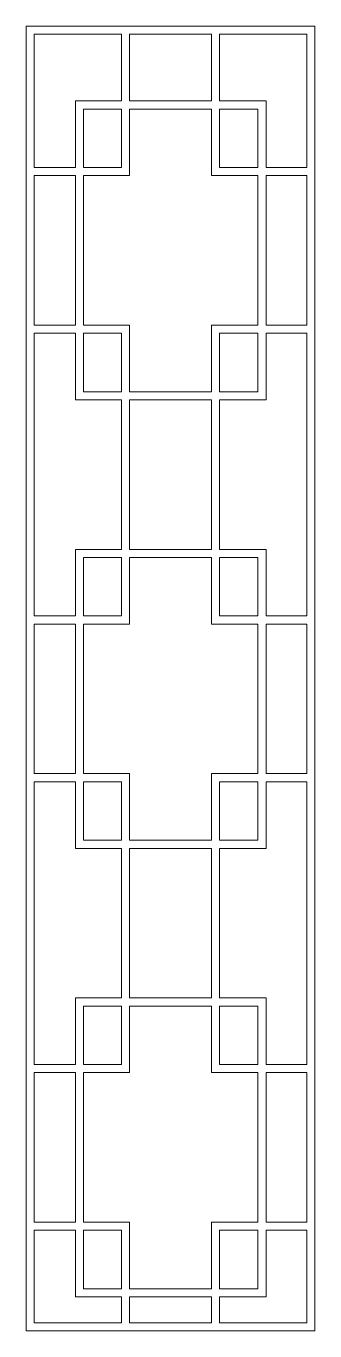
# Model space of a CAD drawing. Header units: centimetres. Extents: x -26 to 26, y -120 to 120.
import ezdxf

# ---------------------------------------------------------------- set-up
doc = ezdxf.new("R2010")
doc.units = ezdxf.units.CM
doc.header["$MEASUREMENT"] = 0
doc.layers.add('layer 1', color=7, linetype='Continuous')

msp = doc.modelspace()

# ---------------------------------------------------------------- linework, layer by layer
at = {"layer": 'layer 1', "color": 242, "lineweight": 9}
msp.add_lwpolyline([(-26.5, -119.99999), (26.5, -119.99999), (26.5, 120.00001), (-26.5, 120.00001), (-26.5, -119.99999)], close=True, dxfattribs=at)
for points, knots in [([(-25, 93.99999), (-25, 93.99999), (-17.45065, 93.99999), (-17.45065, 93.99999), (-17.45065, 93.99999), (-17.45065, 93.99999), (-17.45065, 106.25), (-17.45065, 106.25), (-17.45065, 106.25), (-17.45065, 106.25), (-8.99999, 106.25), (-8.99999, 106.25), (-8.99999, 106.25), (-8.99999, 106.25), (-8.99999, 118.5), (-8.99999, 118.5), (-8.99999, 118.5), (-8.99999, 118.5), (-25, 118.5), (-25, 118.5), (-25, 118.5), (-25, 118.5), (-25, 93.99999), (-25, 93.99999)], [0, 0, 0, 0, 0.142857143, 0.142857143, 0.142857143, 0.142857143, 0.285714286, 0.285714286, 0.285714286, 0.285714286, 0.428571429, 0.428571429, 0.428571429, 0.428571429, 0.571428571, 0.571428571, 0.571428571, 0.571428571, 0.714285714, 0.714285714, 0.714285714, 0.714285714, 1, 1, 1, 1]), ([(7.50005, 118.5), (7.50005, 118.5), (-7.49999, 118.5), (-7.49999, 118.5), (-7.49999, 118.5), (-7.49999, 118.5), (-7.49999, 106.25), (-7.49999, 106.25), (-7.49999, 106.25), (-7.49999, 106.25), (7.50044, 106.24957), (7.50044, 106.24957), (7.50044, 106.24957), (7.50044, 106.24957), (7.50005, 118.5), (7.50005, 118.5)], [0, 0, 0, 0, 0.2, 0.2, 0.2, 0.2, 0.4, 0.4, 0.4, 0.4, 0.6, 0.6, 0.6, 0.6, 1, 1, 1, 1]), ([(25, 93.99999), (25, 93.99999), (17.54935, 93.99999), (17.54935, 93.99999), (17.54935, 93.99999), (17.54935, 93.99999), (17.54935, 106.25), (17.54935, 106.25), (17.54935, 106.25), (17.54935, 106.25), (9.00001, 106.25), (9.00001, 106.25), (9.00001, 106.25), (9.00001, 106.25), (9.00001, 118.5), (9.00001, 118.5), (9.00001, 118.5), (9.00001, 118.5), (25, 118.5), (25, 118.5), (25, 118.5), (25, 118.5), (25, 93.99999), (25, 93.99999)], [0, 0, 0, 0, 0.142857143, 0.142857143, 0.142857143, 0.142857143, 0.285714286, 0.285714286, 0.285714286, 0.285714286, 0.428571429, 0.428571429, 0.428571429, 0.428571429, 0.571428571, 0.571428571, 0.571428571, 0.571428571, 0.714285714, 0.714285714, 0.714285714, 0.714285714, 1, 1, 1, 1]), ([(16.04935, 92.49998), (16.04935, 92.49998), (16.04935, 64.99999), (16.04935, 64.99999), (16.04935, 64.99999), (16.04935, 64.99999), (7.50001, 64.99997), (7.50001, 64.99997), (7.50001, 64.99997), (7.50001, 64.99997), (7.50001, 52.74998), (7.50001, 52.74998), (7.50001, 52.74998), (7.50001, 52.74998), (-7.49999, 52.74999), (-7.49999, 52.74999), (-7.49999, 52.74999), (-7.49999, 52.74999), (-7.49999, 64.99997), (-7.49999, 64.99997), (-7.49999, 64.99997), (-7.49999, 64.99997), (-15.95065, 64.99996), (-15.95065, 64.99996), (-15.95065, 64.99996), (-15.95065, 64.99996), (-15.95065, 92.49999), (-15.95065, 92.49999), (-15.95065, 92.49999), (-15.95065, 92.49999), (-7.49999, 92.49998), (-7.49999, 92.49998), (-7.49999, 92.49998), (-7.49999, 92.49998), (-7.49999, 104.75), (-7.49999, 104.75), (-7.49999, 104.75), (-7.49999, 104.75), (7.50001, 104.75), (7.50001, 104.75), (7.50001, 104.75), (7.50001, 104.75), (7.50001, 92.49998), (7.50001, 92.49998), (7.50001, 92.49998), (7.50001, 92.49998), (16.04935, 92.49998), (16.04935, 92.49998)], [0, 0, 0, 0, 0.076923077, 0.076923077, 0.076923077, 0.076923077, 0.153846154, 0.153846154, 0.153846154, 0.153846154, 0.230769231, 0.230769231, 0.230769231, 0.230769231, 0.307692308, 0.307692308, 0.307692308, 0.307692308, 0.384615385, 0.384615385, 0.384615385, 0.384615385, 0.461538462, 0.461538462, 0.461538462, 0.461538462, 0.538461538, 0.538461538, 0.538461538, 0.538461538, 0.615384615, 0.615384615, 0.615384615, 0.615384615, 0.692307692, 0.692307692, 0.692307692, 0.692307692, 0.769230769, 0.769230769, 0.769230769, 0.769230769, 0.846153846, 0.846153846, 0.846153846, 0.846153846, 1, 1, 1, 1]), ([(-15.95065, 93.99999), (-15.95065, 93.99999), (-8.99999, 93.99999), (-8.99999, 93.99999), (-8.99999, 93.99999), (-8.99999, 93.99999), (-9, 104.75), (-9, 104.75), (-9, 104.75), (-9, 104.75), (-15.95065, 104.75), (-15.95065, 104.75), (-15.95065, 104.75), (-15.95065, 104.75), (-15.95065, 93.99999), (-15.95065, 93.99999)], [0, 0, 0, 0, 0.2, 0.2, 0.2, 0.2, 0.4, 0.4, 0.4, 0.4, 0.6, 0.6, 0.6, 0.6, 1, 1, 1, 1]), ([(16.04935, 93.99999), (16.04935, 93.99999), (9.00001, 93.99999), (9.00001, 93.99999), (9.00001, 93.99999), (9.00001, 93.99999), (9, 104.75), (9, 104.75), (9, 104.75), (9, 104.75), (16.04935, 104.75), (16.04935, 104.75), (16.04935, 104.75), (16.04935, 104.75), (16.04935, 93.99999), (16.04935, 93.99999)], [0, 0, 0, 0, 0.2, 0.2, 0.2, 0.2, 0.4, 0.4, 0.4, 0.4, 0.6, 0.6, 0.6, 0.6, 1, 1, 1, 1]), ([(-25, 64.99997), (-25, 64.99997), (-17.45065, 64.99996), (-17.45065, 64.99996), (-17.45065, 64.99996), (-17.45065, 64.99996), (-17.45065, 92.5), (-17.45065, 92.5), (-17.45065, 92.5), (-17.45065, 92.5), (-25, 92.50005), (-25, 92.50005), (-25, 92.50005), (-25, 92.50005), (-25, 64.99997), (-25, 64.99997)], [0, 0, 0, 0, 0.2, 0.2, 0.2, 0.2, 0.4, 0.4, 0.4, 0.4, 0.6, 0.6, 0.6, 0.6, 1, 1, 1, 1]), ([(25, 92.50003), (25, 92.50003), (17.54935, 92.49999), (17.54935, 92.49999), (17.54935, 92.49999), (17.54935, 92.49999), (17.54935, 64.99997), (17.54935, 64.99997), (17.54935, 64.99997), (17.54935, 64.99997), (25, 64.99996), (25, 64.99996), (25, 64.99996), (25, 64.99996), (25, 92.50003), (25, 92.50003)], [0, 0, 0, 0, 0.2, 0.2, 0.2, 0.2, 0.4, 0.4, 0.4, 0.4, 0.6, 0.6, 0.6, 0.6, 1, 1, 1, 1]), ([(-25, 11.49997), (-25, 11.49997), (-17.45064, 11.49997), (-17.45064, 11.49997), (-17.45064, 11.49997), (-17.45064, 11.49997), (-17.45065, 23.74998), (-17.45065, 23.74998), (-17.45065, 23.74998), (-17.45065, 23.74998), (-8.99999, 23.74998), (-8.99999, 23.74998), (-8.99999, 23.74998), (-8.99999, 23.74998), (-8.99999, 51.24998), (-8.99999, 51.24998), (-8.99999, 51.24998), (-8.99999, 51.24998), (-17.45065, 51.24999), (-17.45065, 51.24999), (-17.45065, 51.24999), (-17.45065, 51.24999), (-17.45065, 63.49996), (-17.45065, 63.49996), (-17.45065, 63.49996), (-17.45065, 63.49996), (-25, 63.49999), (-25, 63.49999), (-25, 63.49999), (-25, 63.49999), (-25, 11.49997), (-25, 11.49997)], [0, 0, 0, 0, 0.111111111, 0.111111111, 0.111111111, 0.111111111, 0.222222222, 0.222222222, 0.222222222, 0.222222222, 0.333333333, 0.333333333, 0.333333333, 0.333333333, 0.444444444, 0.444444444, 0.444444444, 0.444444444, 0.555555556, 0.555555556, 0.555555556, 0.555555556, 0.666666667, 0.666666667, 0.666666667, 0.666666667, 0.777777778, 0.777777778, 0.777777778, 0.777777778, 1, 1, 1, 1]), ([(-8.99999, 52.74999), (-8.99999, 52.74999), (-15.95065, 52.74999), (-15.95065, 52.74999), (-15.95065, 52.74999), (-15.95065, 52.74999), (-15.95066, 63.49996), (-15.95066, 63.49996), (-15.95066, 63.49996), (-15.95066, 63.49996), (-8.99999, 63.49996), (-8.99999, 63.49996), (-8.99999, 63.49996), (-8.99999, 63.49996), (-8.99999, 52.74999), (-8.99999, 52.74999)], [0, 0, 0, 0, 0.2, 0.2, 0.2, 0.2, 0.4, 0.4, 0.4, 0.4, 0.6, 0.6, 0.6, 0.6, 1, 1, 1, 1]), ([(25, 11.49996), (25, 11.49996), (17.54935, 11.49997), (17.54935, 11.49997), (17.54935, 11.49997), (17.54935, 11.49997), (17.54935, 23.74998), (17.54935, 23.74998), (17.54935, 23.74998), (17.54935, 23.74998), (9.00001, 23.74998), (9.00001, 23.74998), (9.00001, 23.74998), (9.00001, 23.74998), (9.00001, 51.24999), (9.00001, 51.24999), (9.00001, 51.24999), (9.00001, 51.24999), (17.54935, 51.24999), (17.54935, 51.24999), (17.54935, 51.24999), (17.54935, 51.24999), (17.54935, 63.49996), (17.54935, 63.49996), (17.54935, 63.49996), (17.54935, 63.49996), (25, 63.49997), (25, 63.49997), (25, 63.49997), (25, 63.49997), (25, 11.49996), (25, 11.49996)], [0, 0, 0, 0, 0.111111111, 0.111111111, 0.111111111, 0.111111111, 0.222222222, 0.222222222, 0.222222222, 0.222222222, 0.333333333, 0.333333333, 0.333333333, 0.333333333, 0.444444444, 0.444444444, 0.444444444, 0.444444444, 0.555555556, 0.555555556, 0.555555556, 0.555555556, 0.666666667, 0.666666667, 0.666666667, 0.666666667, 0.777777778, 0.777777778, 0.777777778, 0.777777778, 1, 1, 1, 1]), ([(16.04935, 63.49995), (16.04935, 63.49995), (9.00001, 63.49996), (9.00001, 63.49996), (9.00001, 63.49996), (9.00001, 63.49996), (9.00001, 52.74999), (9.00001, 52.74999), (9.00001, 52.74999), (9.00001, 52.74999), (16.04935, 52.74999), (16.04935, 52.74999), (16.04935, 52.74999), (16.04935, 52.74999), (16.04935, 63.49995), (16.04935, 63.49995)], [0, 0, 0, 0, 0.2, 0.2, 0.2, 0.2, 0.4, 0.4, 0.4, 0.4, 0.6, 0.6, 0.6, 0.6, 1, 1, 1, 1]), ([(7.50001, 23.74998), (7.50001, 23.74998), (-7.49999, 23.74996), (-7.49999, 23.74996), (-7.49999, 23.74996), (-7.49999, 23.74996), (-7.49999, 51.24999), (-7.49999, 51.24999), (-7.49999, 51.24999), (-7.49999, 51.24999), (7.50001, 51.25001), (7.50001, 51.25001), (7.50001, 51.25001), (7.50001, 51.25001), (7.50001, 23.74998), (7.50001, 23.74998)], [0, 0, 0, 0, 0.2, 0.2, 0.2, 0.2, 0.4, 0.4, 0.4, 0.4, 0.6, 0.6, 0.6, 0.6, 1, 1, 1, 1]), ([(16.04935, -17.50005), (16.04935, -17.50005), (16.04935, 9.99995), (16.04935, 9.99995), (16.04935, 9.99995), (16.04935, 9.99995), (7.50001, 9.99996), (7.50001, 9.99996), (7.50001, 9.99996), (7.50001, 9.99996), (7.50001, 22.24998), (7.50001, 22.24998), (7.50001, 22.24998), (7.50001, 22.24998), (-7.49999, 22.24997), (-7.49999, 22.24997), (-7.49999, 22.24997), (-7.49999, 22.24997), (-7.49999, 9.99996), (-7.49999, 9.99996), (-7.49999, 9.99996), (-7.49999, 9.99996), (-15.95065, 9.99996), (-15.95065, 9.99996), (-15.95065, 9.99996), (-15.95065, 9.99996), (-15.95065, -17.50005), (-15.95065, -17.50005), (-15.95065, -17.50005), (-15.95065, -17.50005), (-7.49999, -17.50005), (-7.49999, -17.50005), (-7.49999, -17.50005), (-7.49999, -17.50005), (-7.49999, -29.75002), (-7.49999, -29.75002), (-7.49999, -29.75002), (-7.49999, -29.75002), (7.50001, -29.75001), (7.50001, -29.75001), (7.50001, -29.75001), (7.50001, -29.75001), (7.50001, -17.50005), (7.50001, -17.50005), (7.50001, -17.50005), (7.50001, -17.50005), (16.04935, -17.50005), (16.04935, -17.50005)], [0, 0, 0, 0, 0.076923077, 0.076923077, 0.076923077, 0.076923077, 0.153846154, 0.153846154, 0.153846154, 0.153846154, 0.230769231, 0.230769231, 0.230769231, 0.230769231, 0.307692308, 0.307692308, 0.307692308, 0.307692308, 0.384615385, 0.384615385, 0.384615385, 0.384615385, 0.461538462, 0.461538462, 0.461538462, 0.461538462, 0.538461538, 0.538461538, 0.538461538, 0.538461538, 0.615384615, 0.615384615, 0.615384615, 0.615384615, 0.692307692, 0.692307692, 0.692307692, 0.692307692, 0.769230769, 0.769230769, 0.769230769, 0.769230769, 0.846153846, 0.846153846, 0.846153846, 0.846153846, 1, 1, 1, 1]), ([(-15.95064, 11.49997), (-15.95064, 11.49997), (-15.95065, 22.24998), (-15.95065, 22.24998), (-15.95065, 22.24998), (-15.95065, 22.24998), (-8.99999, 22.24997), (-8.99999, 22.24997), (-8.99999, 22.24997), (-8.99999, 22.24997), (-8.99999, 11.49997), (-8.99999, 11.49997), (-8.99999, 11.49997), (-8.99999, 11.49997), (-15.95064, 11.49997), (-15.95064, 11.49997)], [0, 0, 0, 0, 0.2, 0.2, 0.2, 0.2, 0.4, 0.4, 0.4, 0.4, 0.6, 0.6, 0.6, 0.6, 1, 1, 1, 1]), ([(16.04936, 11.49997), (16.04936, 11.49997), (16.04935, 22.24998), (16.04935, 22.24998), (16.04935, 22.24998), (16.04935, 22.24998), (9.00001, 22.24998), (9.00001, 22.24998), (9.00001, 22.24998), (9.00001, 22.24998), (9.00001, 11.49997), (9.00001, 11.49997), (9.00001, 11.49997), (9.00001, 11.49997), (16.04936, 11.49997), (16.04936, 11.49997)], [0, 0, 0, 0, 0.2, 0.2, 0.2, 0.2, 0.4, 0.4, 0.4, 0.4, 0.6, 0.6, 0.6, 0.6, 1, 1, 1, 1]), ([(-25, -17.50006), (-25, -17.50006), (-17.45065, -17.50004), (-17.45065, -17.50004), (-17.45065, -17.50004), (-17.45065, -17.50004), (-17.45065, 9.99996), (-17.45065, 9.99996), (-17.45065, 9.99996), (-17.45065, 9.99996), (-25, 9.99993), (-25, 9.99993), (-25, 9.99993), (-25, 9.99993), (-25, -17.50006), (-25, -17.50006)], [0, 0, 0, 0, 0.2, 0.2, 0.2, 0.2, 0.4, 0.4, 0.4, 0.4, 0.6, 0.6, 0.6, 0.6, 1, 1, 1, 1]), ([(25, -17.50006), (25, -17.50006), (17.54935, -17.50006), (17.54935, -17.50006), (17.54935, -17.50006), (17.54935, -17.50006), (17.54935, 9.99996), (17.54935, 9.99996), (17.54935, 9.99996), (17.54935, 9.99996), (25, 9.99996), (25, 9.99996), (25, 9.99996), (25, 9.99996), (25, -17.50006), (25, -17.50006)], [0, 0, 0, 0, 0.2, 0.2, 0.2, 0.2, 0.4, 0.4, 0.4, 0.4, 0.6, 0.6, 0.6, 0.6, 1, 1, 1, 1]), ([(-25, -71.00005), (-25, -71.00005), (-17.45065, -71.00005), (-17.45065, -71.00005), (-17.45065, -71.00005), (-17.45065, -71.00005), (-17.45065, -58.75004), (-17.45065, -58.75004), (-17.45065, -58.75004), (-17.45065, -58.75004), (-8.99999, -58.75004), (-8.99999, -58.75004), (-8.99999, -58.75004), (-8.99999, -58.75004), (-8.99999, -31.25003), (-8.99999, -31.25003), (-8.99999, -31.25003), (-8.99999, -31.25003), (-17.45065, -31.25003), (-17.45065, -31.25003), (-17.45065, -31.25003), (-17.45065, -31.25003), (-17.45065, -19.00007), (-17.45065, -19.00007), (-17.45065, -19.00007), (-17.45065, -19.00007), (-25, -19.00007), (-25, -19.00007), (-25, -19.00007), (-25, -19.00007), (-25, -71.00005), (-25, -71.00005)], [0, 0, 0, 0, 0.111111111, 0.111111111, 0.111111111, 0.111111111, 0.222222222, 0.222222222, 0.222222222, 0.222222222, 0.333333333, 0.333333333, 0.333333333, 0.333333333, 0.444444444, 0.444444444, 0.444444444, 0.444444444, 0.555555556, 0.555555556, 0.555555556, 0.555555556, 0.666666667, 0.666666667, 0.666666667, 0.666666667, 0.777777778, 0.777777778, 0.777777778, 0.777777778, 1, 1, 1, 1]), ([(-8.99999, -29.75002), (-8.99999, -29.75002), (-8.99999, -19.00006), (-8.99999, -19.00006), (-8.99999, -19.00006), (-8.99999, -19.00006), (-15.95065, -19.00006), (-15.95065, -19.00006), (-15.95065, -19.00006), (-15.95065, -19.00006), (-15.95065, -29.75002), (-15.95065, -29.75002), (-15.95065, -29.75002), (-15.95065, -29.75002), (-8.99999, -29.75002), (-8.99999, -29.75002)], [0, 0, 0, 0, 0.2, 0.2, 0.2, 0.2, 0.4, 0.4, 0.4, 0.4, 0.6, 0.6, 0.6, 0.6, 1, 1, 1, 1]), ([(25, -71.00005), (25, -71.00005), (17.54935, -71.00005), (17.54935, -71.00005), (17.54935, -71.00005), (17.54935, -71.00005), (17.54935, -58.75004), (17.54935, -58.75004), (17.54935, -58.75004), (17.54935, -58.75004), (9.00001, -58.75004), (9.00001, -58.75004), (9.00001, -58.75004), (9.00001, -58.75004), (9.00001, -31.25003), (9.00001, -31.25003), (9.00001, -31.25003), (9.00001, -31.25003), (17.54935, -31.25003), (17.54935, -31.25003), (17.54935, -31.25003), (17.54935, -31.25003), (17.54935, -19.00006), (17.54935, -19.00006), (17.54935, -19.00006), (17.54935, -19.00006), (25, -19.00008), (25, -19.00008), (25, -19.00008), (25, -19.00008), (25, -71.00005), (25, -71.00005)], [0, 0, 0, 0, 0.111111111, 0.111111111, 0.111111111, 0.111111111, 0.222222222, 0.222222222, 0.222222222, 0.222222222, 0.333333333, 0.333333333, 0.333333333, 0.333333333, 0.444444444, 0.444444444, 0.444444444, 0.444444444, 0.555555556, 0.555555556, 0.555555556, 0.555555556, 0.666666667, 0.666666667, 0.666666667, 0.666666667, 0.777777778, 0.777777778, 0.777777778, 0.777777778, 1, 1, 1, 1]), ([(16.04935, -19.00006), (16.04935, -19.00006), (9.00001, -19.00006), (9.00001, -19.00006), (9.00001, -19.00006), (9.00001, -19.00006), (9.00001, -29.75002), (9.00001, -29.75002), (9.00001, -29.75002), (9.00001, -29.75002), (16.04935, -29.75002), (16.04935, -29.75002), (16.04935, -29.75002), (16.04935, -29.75002), (16.04935, -19.00006), (16.04935, -19.00006)], [0, 0, 0, 0, 0.2, 0.2, 0.2, 0.2, 0.4, 0.4, 0.4, 0.4, 0.6, 0.6, 0.6, 0.6, 1, 1, 1, 1]), ([(7.50001, -58.75003), (7.50001, -58.75003), (-7.49999, -58.75003), (-7.49999, -58.75003), (-7.49999, -58.75003), (-7.49999, -58.75003), (-7.49999, -31.25003), (-7.49999, -31.25003), (-7.49999, -31.25003), (-7.49999, -31.25003), (7.50001, -31.25001), (7.50001, -31.25001), (7.50001, -31.25001), (7.50001, -31.25001), (7.50001, -58.75003), (7.50001, -58.75003)], [0, 0, 0, 0, 0.2, 0.2, 0.2, 0.2, 0.4, 0.4, 0.4, 0.4, 0.6, 0.6, 0.6, 0.6, 1, 1, 1, 1]), ([(16.04934, -100.00007), (16.04934, -100.00007), (16.04935, -72.50007), (16.04935, -72.50007), (16.04935, -72.50007), (16.04935, -72.50007), (7.50001, -72.50006), (7.50001, -72.50006), (7.50001, -72.50006), (7.50001, -72.50006), (7.50001, -60.25004), (7.50001, -60.25004), (7.50001, -60.25004), (7.50001, -60.25004), (-7.49999, -60.25005), (-7.49999, -60.25005), (-7.49999, -60.25005), (-7.49999, -60.25005), (-7.49999, -72.50006), (-7.49999, -72.50006), (-7.49999, -72.50006), (-7.49999, -72.50006), (-15.95065, -72.50007), (-15.95065, -72.50007), (-15.95065, -72.50007), (-15.95065, -72.50007), (-15.95065, -100.00006), (-15.95065, -100.00006), (-15.95065, -100.00006), (-15.95065, -100.00006), (-7.49999, -100.00007), (-7.49999, -100.00007), (-7.49999, -100.00007), (-7.49999, -100.00007), (-7.49999, -112.25004), (-7.49999, -112.25004), (-7.49999, -112.25004), (-7.49999, -112.25004), (7.50001, -112.25005), (7.50001, -112.25005), (7.50001, -112.25005), (7.50001, -112.25005), (7.50001, -100.00007), (7.50001, -100.00007), (7.50001, -100.00007), (7.50001, -100.00007), (16.04934, -100.00007), (16.04934, -100.00007)], [0, 0, 0, 0, 0.076923077, 0.076923077, 0.076923077, 0.076923077, 0.153846154, 0.153846154, 0.153846154, 0.153846154, 0.230769231, 0.230769231, 0.230769231, 0.230769231, 0.307692308, 0.307692308, 0.307692308, 0.307692308, 0.384615385, 0.384615385, 0.384615385, 0.384615385, 0.461538462, 0.461538462, 0.461538462, 0.461538462, 0.538461538, 0.538461538, 0.538461538, 0.538461538, 0.615384615, 0.615384615, 0.615384615, 0.615384615, 0.692307692, 0.692307692, 0.692307692, 0.692307692, 0.769230769, 0.769230769, 0.769230769, 0.769230769, 0.846153846, 0.846153846, 0.846153846, 0.846153846, 1, 1, 1, 1]), ([(-15.95065, -71.00005), (-15.95065, -71.00005), (-15.95065, -60.25004), (-15.95065, -60.25004), (-15.95065, -60.25004), (-15.95065, -60.25004), (-8.99999, -60.25004), (-8.99999, -60.25004), (-8.99999, -60.25004), (-8.99999, -60.25004), (-8.99999, -71.00005), (-8.99999, -71.00005), (-8.99999, -71.00005), (-8.99999, -71.00005), (-15.95065, -71.00005), (-15.95065, -71.00005)], [0, 0, 0, 0, 0.2, 0.2, 0.2, 0.2, 0.4, 0.4, 0.4, 0.4, 0.6, 0.6, 0.6, 0.6, 1, 1, 1, 1]), ([(16.04936, -71.00005), (16.04936, -71.00005), (16.04935, -60.25004), (16.04935, -60.25004), (16.04935, -60.25004), (16.04935, -60.25004), (9.00001, -60.25004), (9.00001, -60.25004), (9.00001, -60.25004), (9.00001, -60.25004), (9.00001, -71.00005), (9.00001, -71.00005), (9.00001, -71.00005), (9.00001, -71.00005), (16.04936, -71.00005), (16.04936, -71.00005)], [0, 0, 0, 0, 0.2, 0.2, 0.2, 0.2, 0.4, 0.4, 0.4, 0.4, 0.6, 0.6, 0.6, 0.6, 1, 1, 1, 1]), ([(-25, -100.00007), (-25, -100.00007), (-17.45065, -100.00008), (-17.45065, -100.00008), (-17.45065, -100.00008), (-17.45065, -100.00008), (-17.45065, -72.50006), (-17.45065, -72.50006), (-17.45065, -72.50006), (-17.45065, -72.50006), (-25, -72.50005), (-25, -72.50005), (-25, -72.50005), (-25, -72.50005), (-25, -100.00007), (-25, -100.00007)], [0, 0, 0, 0, 0.2, 0.2, 0.2, 0.2, 0.4, 0.4, 0.4, 0.4, 0.6, 0.6, 0.6, 0.6, 1, 1, 1, 1]), ([(25, -100.00007), (25, -100.00007), (17.54935, -100.00007), (17.54935, -100.00007), (17.54935, -100.00007), (17.54935, -100.00007), (17.54935, -72.50006), (17.54935, -72.50006), (17.54935, -72.50006), (17.54935, -72.50006), (25, -72.50006), (25, -72.50006), (25, -72.50006), (25, -72.50006), (25, -100.00007), (25, -100.00007)], [0, 0, 0, 0, 0.2, 0.2, 0.2, 0.2, 0.4, 0.4, 0.4, 0.4, 0.6, 0.6, 0.6, 0.6, 1, 1, 1, 1]), ([(-24.99999, -101.50008), (-24.99999, -101.50008), (-17.45065, -101.50009), (-17.45065, -101.50009), (-17.45065, -101.50009), (-17.45065, -101.50009), (-17.45065, -113.75005), (-17.45065, -113.75005), (-17.45065, -113.75005), (-17.45065, -113.75005), (-8.99999, -113.75005), (-8.99999, -113.75005), (-8.99999, -113.75005), (-8.99999, -113.75005), (-8.99999, -118.5), (-8.99999, -118.5), (-8.99999, -118.5), (-8.99999, -118.5), (-25, -118.5), (-25, -118.5), (-25, -118.5), (-25, -118.5), (-24.99999, -101.50008), (-24.99999, -101.50008)], [0, 0, 0, 0, 0.142857143, 0.142857143, 0.142857143, 0.142857143, 0.285714286, 0.285714286, 0.285714286, 0.285714286, 0.428571429, 0.428571429, 0.428571429, 0.428571429, 0.571428571, 0.571428571, 0.571428571, 0.571428571, 0.714285714, 0.714285714, 0.714285714, 0.714285714, 1, 1, 1, 1]), ([(-8.99999, -112.25004), (-8.99999, -112.25004), (-8.99999, -101.50008), (-8.99999, -101.50008), (-8.99999, -101.50008), (-8.99999, -101.50008), (-15.95065, -101.50007), (-15.95065, -101.50007), (-15.95065, -101.50007), (-15.95065, -101.50007), (-15.95065, -112.25004), (-15.95065, -112.25004), (-15.95065, -112.25004), (-15.95065, -112.25004), (-8.99999, -112.25004), (-8.99999, -112.25004)], [0, 0, 0, 0, 0.2, 0.2, 0.2, 0.2, 0.4, 0.4, 0.4, 0.4, 0.6, 0.6, 0.6, 0.6, 1, 1, 1, 1]), ([(16.04935, -101.50007), (16.04935, -101.50007), (9.00001, -101.50008), (9.00001, -101.50008), (9.00001, -101.50008), (9.00001, -101.50008), (9.00001, -112.25004), (9.00001, -112.25004), (9.00001, -112.25004), (9.00001, -112.25004), (16.04935, -112.25004), (16.04935, -112.25004), (16.04935, -112.25004), (16.04935, -112.25004), (16.04935, -101.50007), (16.04935, -101.50007)], [0, 0, 0, 0, 0.2, 0.2, 0.2, 0.2, 0.4, 0.4, 0.4, 0.4, 0.6, 0.6, 0.6, 0.6, 1, 1, 1, 1]), ([(9.00001, -118.49999), (9.00001, -118.49999), (9.00002, -113.75005), (9.00002, -113.75005), (9.00002, -113.75005), (9.00002, -113.75005), (17.54935, -113.75005), (17.54935, -113.75005), (17.54935, -113.75005), (17.54935, -113.75005), (17.54935, -101.50008), (17.54935, -101.50008), (17.54935, -101.50008), (17.54935, -101.50008), (25, -101.50008), (25, -101.50008), (25, -101.50008), (25, -101.50008), (25, -118.5), (25, -118.5), (25, -118.5), (25, -118.5), (9.00001, -118.49999), (9.00001, -118.49999)], [0, 0, 0, 0, 0.142857143, 0.142857143, 0.142857143, 0.142857143, 0.285714286, 0.285714286, 0.285714286, 0.285714286, 0.428571429, 0.428571429, 0.428571429, 0.428571429, 0.571428571, 0.571428571, 0.571428571, 0.571428571, 0.714285714, 0.714285714, 0.714285714, 0.714285714, 1, 1, 1, 1]), ([(-7.49999, -118.49999), (-7.49999, -118.49999), (7.50001, -118.49999), (7.50001, -118.49999), (7.50001, -118.49999), (7.50001, -118.49999), (7.50001, -113.75005), (7.50001, -113.75005), (7.50001, -113.75005), (7.50001, -113.75005), (-7.49998, -113.75005), (-7.49998, -113.75005), (-7.49998, -113.75005), (-7.49998, -113.75005), (-7.49999, -118.49999), (-7.49999, -118.49999)], [0, 0, 0, 0, 0.2, 0.2, 0.2, 0.2, 0.4, 0.4, 0.4, 0.4, 0.6, 0.6, 0.6, 0.6, 1, 1, 1, 1])]:
    msp.add_open_spline(points, degree=3, knots=knots, dxfattribs=at)

doc.saveas('drawing.dxf')
